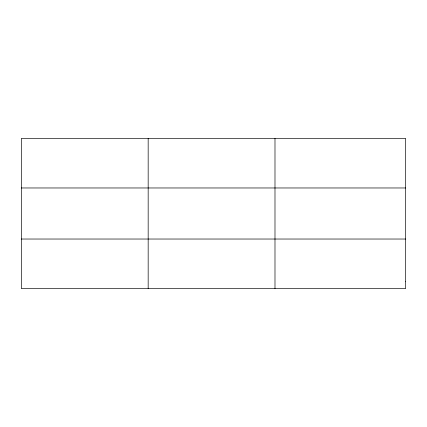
<?xml version="1.0" encoding="UTF-8"?>
<svg xmlns="http://www.w3.org/2000/svg" width="427" height="427" viewBox="0 0 427 427"><rect width="100%" height="100%" fill="white"/><g stroke="black" fill="none" stroke-linecap="round" stroke-linejoin="round"><path stroke-width="0.64" d="M148.169 288.583L148.169 138.417M274.988 288.583L274.988 138.417M21.35 187.971L405.65 187.971M21.35 239.029L405.65 239.029M405.65 281.5L405.65 288.583L21.35 288.583L21.35 138.417L405.65 138.417L405.65 281.5"/></g></svg>
